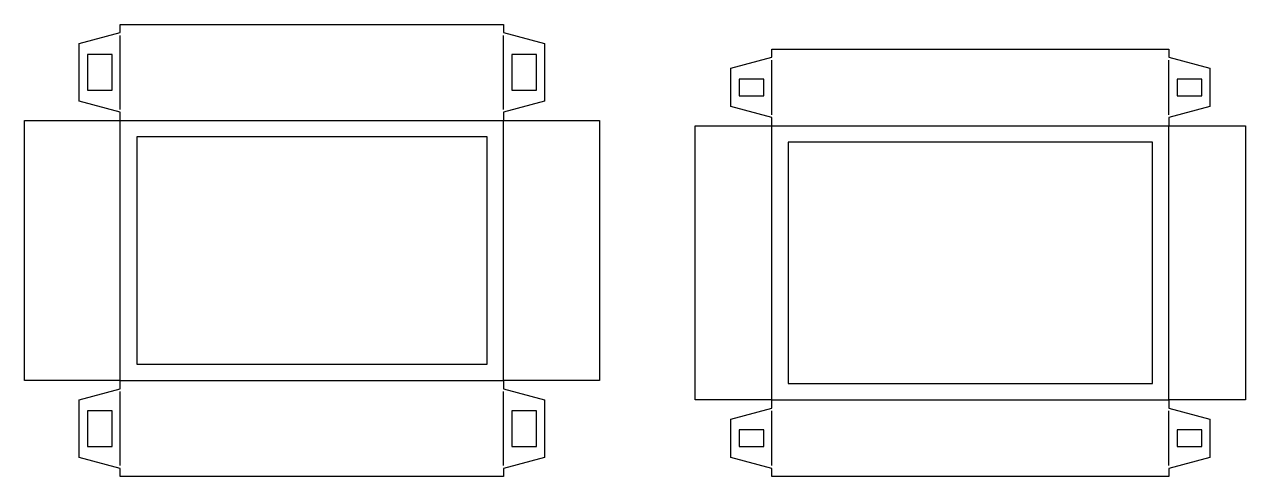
# Model space of a CAD drawing. Header units: millimetres. Extents: x 18 to 464, y 37 to 202.
import ezdxf

# ---------------------------------------------------------------- set-up
doc = ezdxf.new("R2010")
doc.units = ezdxf.units.MM
for name, color, linetype in [('CREASE', 5, 'Continuous'), ('CUT', 1, 'Continuous'), ('GLUE', 8, 'Continuous'), ('SAFE', 3, 'Continuous')]:
    doc.layers.add(name, color=color, linetype=linetype)

msp = doc.modelspace()

# ---------------------------------------------------------------- linework, layer by layer
at = {"layer": 'CREASE'}
for points in [[(53, 171), (53, 198)], [(193, 171), (193, 198)], [(291, 169), (291, 189)], [(436, 169), (436, 189)], [(53, 167), (193, 167)], [(53, 72), (53, 167)], [(193, 72), (193, 167)], [(291, 165), (436, 165)], [(291, 65), (291, 165)], [(436, 65), (436, 165)], [(53, 72), (193, 72)], [(53, 41), (53, 68)], [(193, 41), (193, 68)], [(291, 65), (436, 65)], [(291, 41), (291, 61)], [(436, 41), (436, 61)]]:
    msp.add_lwpolyline(points, dxfattribs=at)
at = {"layer": 'CUT'}
for points in [[(53, 72), (18, 72), (18, 167), (53, 167), (53, 170), (38, 174), (38, 195), (53, 199), (53, 202), (193, 202), (193, 199), (208, 195), (208, 174), (193, 170), (193, 167), (228, 167), (228, 72), (193, 72), (193, 69), (208, 65), (208, 44), (193, 40), (193, 37), (53, 37), (53, 40), (38, 44), (38, 65), (53, 69), (53, 72)], [(291, 65), (263, 65), (263, 165), (291, 165), (291, 168), (276, 172), (276, 186), (291, 190), (291, 193), (436, 193), (436, 190), (451, 186), (451, 172), (436, 168), (436, 165), (464, 165), (464, 65), (436, 65), (436, 62), (451, 58), (451, 44), (436, 40), (436, 37), (291, 37), (291, 40), (276, 44), (276, 58), (291, 62), (291, 65)]]:
    msp.add_lwpolyline(points, close=True, dxfattribs=at)
at = {"layer": 'GLUE'}
for points in [[(50, 178), (50, 191), (41, 191), (41, 178), (50, 178)], [(205, 178), (205, 191), (196, 191), (196, 178), (205, 178)], [(288, 176), (288, 182), (279, 182), (279, 176), (288, 176)], [(448, 176), (448, 182), (439, 182), (439, 176), (448, 176)], [(50, 48), (50, 61), (41, 61), (41, 48), (50, 48)], [(205, 48), (205, 61), (196, 61), (196, 48), (205, 48)], [(288, 48), (288, 54), (279, 54), (279, 48), (288, 48)], [(448, 48), (448, 54), (439, 54), (439, 48), (448, 48)]]:
    msp.add_lwpolyline(points, close=True, dxfattribs=at)
at = {"layer": 'SAFE'}
for points in [[(187, 78), (187, 161), (59, 161), (59, 78), (187, 78)], [(430, 71), (430, 159), (297, 159), (297, 71), (430, 71)]]:
    msp.add_lwpolyline(points, close=True, dxfattribs=at)

doc.saveas('drawing.dxf')
